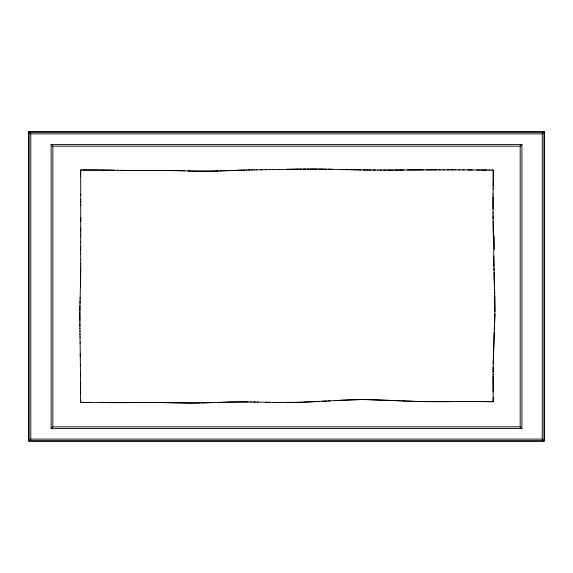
<?xml version="1.0" encoding="UTF-8"?>
<svg xmlns="http://www.w3.org/2000/svg" width="573" height="573" viewBox="0 0 573 573"><rect width="100%" height="100%" fill="white"/><g stroke="black" fill="none" stroke-linecap="round" stroke-linejoin="round"><path stroke-width="0.86" d="M80.664 247.135L80.664 246.347M80.714 217.539L80.707 220.139M80.678 173.225L80.678 171.033M80.678 265.815L80.678 263.2M80.657 249.312L80.678 241.699M80.714 230.439L80.714 228.09M80.743 205.134L80.743 201.789M80.678 174.593L80.678 173.082M79.876 314.935L79.876 320.586M80.678 171.563L80.678 170.038L81.832 170.031M80.678 267.39L80.65 272.669M80.707 233.691L80.714 230.826M80.743 204.805L80.714 228.634M80.671 267.913L80.678 265.535M80.714 231.019L80.714 229.83M493.081 374.935L493.109 366.992M79.876 313.882L79.883 322.864M80.671 241.942L80.7 235.761M80.7 236.363L80.707 233.268M493.231 179.313L493.246 170.102L489.02 170.081M493.246 178.017L493.246 170.102L491.849 170.095M493.074 372.128L494.155 332.297M79.876 314.104L79.898 310.788M79.883 313.18L79.883 312.493M80.657 271.058L80.671 269.324M493.217 181.161L493.238 179.091M493.231 180.223L493.188 184.857M79.898 311.132L79.912 309.728M80.635 273.794L80.65 272.497M493.224 181.44L493.174 186.676M79.905 310.108L79.919 308.682M80.635 273.672L80.614 276.086M493.052 195.909L493.059 213.507M493.038 197.148L493.016 209.059M494.965 311.504L494.571 289.687M79.912 309.112L79.933 307.651M80.621 275.241L80.628 274.847M493.052 196.002L493.081 193.738M493.138 189.126L493.181 185.673M79.926 308.116L80.077 300.08M79.941 307.049L79.962 305.76M80.592 277.346L80.614 276.043M493.074 194.039L493.152 188.503M493.145 363.97L494.907 314.591L494.793 295.84M80.564 279.022L80.607 276.601M80.542 280.247L80.578 278.313M80.514 281.887L80.549 280.025M80.012 303.124L80.041 301.599M80.471 284.065L80.521 281.737M80.406 286.815L80.485 283.442M80.07 300.331L80.141 297.394M80.421 286.149L80.12 298.297M494.922 313.932L494.306 329.353M29.051 132.162L29.051 440.838L30.792 439.097L542.251 439.097L543.992 440.838L543.992 132.162M51.112 428.59L52.845 426.849L520.191 426.849L521.931 428.59L521.931 144.41L51.112 144.41L51.112 428.59L521.931 428.59M51.112 144.41L52.845 146.151L520.191 146.151L521.931 144.41M28.693 131.804L30.792 133.903L542.251 133.903L544.35 131.804L544.35 441.196L28.65 441.196L28.693 131.804L544.35 131.804M330.198 400.842L299.779 402.31L278.607 402.461M322.076 401.308L326.717 401.043M328.222 400.957L337.454 400.434M334.346 400.606L362.344 399.517L396.287 400.599M318.989 401.48L315.1 401.687M339.51 400.326L345.433 400.033M313.338 401.773L303.067 402.196M346.071 399.997L351.922 399.768M223.456 170.826L233.927 170.41M235.575 170.353L216.952 171.048M222.195 170.869L220.096 170.947M234.901 170.389L242.58 170.138M237.193 170.296L238.268 170.26M213.306 402.575L231.907 402.017A433.116 433.116 0 0 1 242.809 401.924L251.253 402.002M214.109 402.547L193.925 403.02L167.166 402.661M218.077 402.418L219.939 402.353M352.481 399.746L359.063 399.574M238.776 170.238L244.829 170.074M218.85 170.99L192.027 171.055M211.638 402.633L209.052 402.712M221.665 402.296L224.544 402.21M302.236 402.225L296.363 402.382M216.73 171.055L211.989 171.169M208.314 402.733L205.363 402.819M225.712 402.174L229.2 402.081M243.067 170.109L247.02 170.016M246.168 170.031L252.227 169.902M204.625 402.833L200.987 402.912M248.36 169.98L250.157 169.937M229.752 402.074L245.724 401.945M251.468 169.916L254.878 169.852M278.807 169.486L291.392 169.257M295.518 402.396L290.174 402.475M253.832 169.873L257.084 169.816M272.698 169.594L279.23 169.479M286.951 169.343L297.179 169.164M211.501 171.177L209.661 171.205M199.769 402.934L195.952 402.991M256.375 169.83L262.205 169.744M269.281 169.644L273.006 169.587M292.38 169.243L298.655 169.135M359.6 399.567L365.746 399.517M299.393 169.128L309.155 169.056M260.364 169.766L269.425 169.644M297.229 169.171L301.591 169.114M265.664 169.694L266.209 169.687M209.202 171.212L206.917 171.234M195.407 402.998L191.26 403.02M449.49 401.616L450.636 401.601M303.067 169.085L305.946 169.064M455.872 169.837L407.324 169.973M138.551 402.547L131.246 402.604M140.607 402.525L142.813 402.511M456.33 401.551L466.658 401.501M448.609 401.623L437.994 401.702M452.978 401.58L457.39 401.544M445.973 401.644L454.06 401.573M400.463 170.023L394.553 170.052M396.989 170.038L403.929 170.002M423.311 169.83L400.799 170.009M129.878 402.618L127.851 402.633M289.616 402.475L286.937 402.49M444.268 401.659L417.323 401.472L366.219 399.517M459.181 401.53L460.893 401.523M80.678 170.038L84.711 170.016M143.945 170.503L151.093 170.453M141.646 170.51L153.299 170.446M143.601 170.503L140.27 170.518M151.967 170.453L159.323 170.432M396.91 170.045L389.948 170.066M425.99 169.816L428.146 169.801M144.289 402.504L146.788 402.49M127.192 402.633L124.534 402.647M82.77 170.031L98.628 170.023M307.386 169.056L324.203 169.142M84.861 170.016L96.816 170.009M154.08 170.439L154.86 170.439M140.987 170.518L127.922 170.489M139.461 170.525L137.448 170.525M156.042 170.432L157.138 170.432M432.636 169.787L428.862 169.801M393.271 170.066L387.656 170.074M206.015 171.234L204.203 171.241M463.786 401.508L464.954 401.508M123.209 402.654L117.966 402.661M462.039 401.515L462.612 401.515M436.676 169.78L433.446 169.787M389.547 170.074L383.538 170.081M158.198 170.432L182.801 170.768M465.541 401.501L474.286 401.523M437.263 401.702L425.094 401.637M147.805 402.482L151.902 402.482M28.65 132.155L544.35 132.155M310.244 169.042L313.087 169.042M438.854 169.78L440.222 169.78M386.087 170.081L379.799 170.074M135.908 170.532L136.661 170.532M284.609 402.49L286.163 402.49M116.67 402.661L113.425 402.661M190.78 403.027L186.805 403.012M29.051 440.838L543.992 440.838M442.958 169.78L444.326 169.787M160.275 170.432L161.98 170.432M135.149 170.532L133.645 170.525M469.824 401.508L467.446 401.501M313.796 169.049L317.313 169.064M449.268 169.801L447.047 169.794M381.819 170.074L369.463 170.009M162.961 170.432L164.616 170.439M132.922 170.525L131.833 170.518M203.766 171.241L201.56 171.227M471.765 401.515L470.304 401.508M152.927 402.482L156.651 402.504M112.781 402.654L109.658 402.647M450.98 169.809L453.544 169.816M377.521 170.066L378.037 170.066M472.854 401.515L480.797 401.573M458.78 169.852L464.123 169.894M484.092 170.045L486.835 170.066M459.997 169.866L455.249 169.83M489.543 170.081L480.654 170.023M372.951 170.038L375.43 170.052M97.403 170.031L100.418 170.031M165.246 170.446L167.273 170.46M131.102 170.518L111.957 170.202M476.822 401.537L478.147 401.551M474.924 401.53L476.192 401.537M280.082 402.475L281.551 402.482M108.619 402.64L105.432 402.618M82.204 402.425L80.65 402.418L80.6 391.825M83.765 402.432L86.1 402.454M467.654 169.916L479.501 170.009M462.698 169.88L472.374 169.959M476.507 169.988L483.633 170.045M371.161 170.023L367.343 169.988M99.494 170.045L112.036 170.21M246.361 401.952L248.259 401.967M159.745 402.525L97.589 402.554M186.519 403.012L182.586 402.969M101.092 402.583L103.699 402.604M87.776 402.468L91.379 402.497M318.717 169.078L321.432 169.107M366.29 169.973L368.589 170.002M167.624 170.468L169.364 170.482M101.199 170.038L102.209 170.052M201.116 171.227L197.069 171.169M482.81 401.594L491.075 401.687M481.85 401.58L484.113 401.601M479.58 401.558L482.129 401.587M277.139 402.447L279.158 402.468M157.324 402.504L160.927 402.547M97.711 402.561L80.65 402.418L80.643 400.162M363.124 169.937L365.696 169.966M364.184 169.952L366.892 169.98M102.538 170.052L114.127 170.253M127.578 170.489L126.533 170.475M486.219 401.63L487.58 401.644M275.713 402.432L277.597 402.454M360.231 169.902L363.654 169.945M170.21 170.496L171.485 170.51M126.189 170.475L125.05 170.46M490.918 401.687L493.181 401.716L493.167 397.533M488.282 401.652L488.977 401.659M250.208 401.988L255.293 402.067M273.622 402.404L276.036 402.432M358.426 169.873L359.815 169.894M359.457 169.887L360.94 169.909M124.62 170.453L123.338 170.432M274.474 402.418L268.443 402.318M160.605 402.533L177.071 402.862M161.457 402.554L165.361 402.626M182.085 402.962L177.544 402.883M321.99 169.128L326.538 169.185M356.227 169.837L357.466 169.859M357.423 169.859L358.655 169.88M172.315 170.525L174.4 170.561M122.923 170.425L122.092 170.41M424.428 401.63L420.195 401.544M253.488 402.038L258.172 402.117M353.613 169.787L355.418 169.823M354.952 169.816L356.42 169.837M121.261 170.396L120.43 170.382M265.55 402.267L269.532 402.339M325.199 169.178L328.573 169.243M350.776 169.73L352.402 169.766M352.23 169.758L354.408 169.801M196.56 171.155L195.035 171.126M257.041 402.096L266.932 402.289M328.881 169.228L348.713 169.687M340.498 169.508L351.392 169.744M328.293 169.221L332.19 169.322M175.223 170.582L176.842 170.618M117.329 170.317L117.773 170.324M419.629 401.537L416.27 401.444M177.659 170.632L179.6 170.682M194.526 171.112L190.064 170.99M180.516 170.704L184.32 170.818M191.224 171.026L187.794 170.926M415.547 401.422L416.027 401.437M183.718 170.797L189.627 170.983M415.06 401.408L407.46 401.121M406.544 401.086L402.418 400.899M401.05 400.835L396.867 400.627M494.399 285.01L494.721 293.641M494.435 285.927L493.31 232.337M494.341 283.377L494.112 276.652M494.119 276.508L494.012 272.368M493.382 236.642L493.525 243.704M493.905 268.336L493.947 270.42M493.324 233.992L493.353 235.317M493.303 232.667L493.203 225.597M493.826 262.384L493.89 266.424M493.281 231.334L493.181 223.914M79.991 333.873L80.12 343.055M80.034 336.824L80.041 337.476M493.733 256.11L493.804 262.169M493.117 218.886L493.045 212.59M493.081 215.627L493.167 222.553M493.195 225.368L493.152 221.558M80.256 353.498L80.385 365.588M80.005 334.653L79.926 328.222M80.113 342.375L80.299 356.9M79.955 330.693L79.962 331.223M80.485 376.046L80.385 364.636M79.933 328.616L79.883 322.62M80.471 372.994L80.578 388.823M79.898 324.325L79.905 326.159M80.542 382.041L80.614 394.532M493.181 401.716L493.067 376.311M493.138 392.004L493.067 374.219M80.729 195.235L80.678 176.097M80.729 194.233L80.743 199.884M80.664 253.624L80.678 259.526M80.743 199.691L80.743 202.412M80.678 176.255L80.678 174.199M80.707 220.304L80.707 221.472M80.657 249.864L80.664 253.796M80.678 259.419L80.678 263.716M542.251 133.903L542.251 439.097M520.191 146.151L520.191 426.849M80.657 248.517L80.657 250.222M52.845 146.151L52.845 426.849M30.792 133.903L30.792 439.097M494.191 236.234A118.31 6.747 -89.1 0 1 494.492 249.456"/></g></svg>
